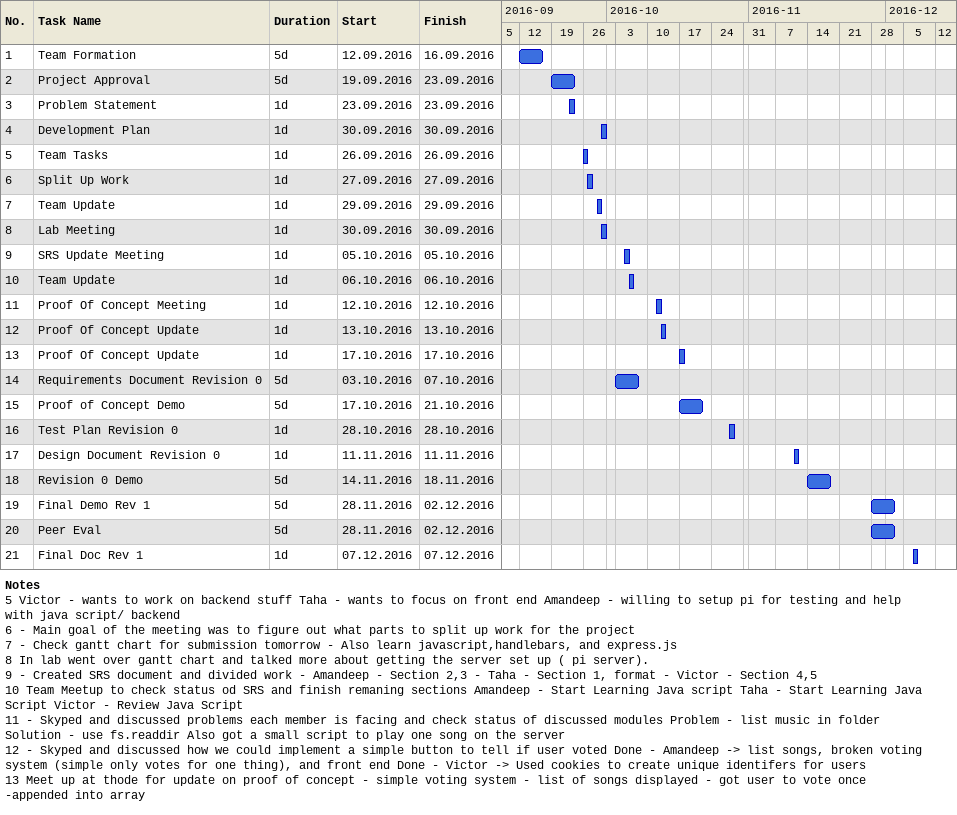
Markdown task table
| ID | Task | Duration | Start | Finish |
|---|---|---|---|---|
| 1 | Team Formation | 5d | 2016-09-12 | 2016-09-16 |
| 2 | Project Approval | 5d | 2016-09-19 | 2016-09-23 |
| 3 | Problem Statement | 1d | 2016-09-23 | 2016-09-23 |
| 4 | Development Plan | 1d | 2016-09-30 | 2016-09-30 |
| 5 | Team Tasks | 1d | 2016-09-26 | 2016-09-26 |
| 6 | Split Up Work | 1d | 2016-09-27 | 2016-09-27 |
| 7 | Team Update | 1d | 2016-09-29 | 2016-09-29 |
| 8 | Lab Meeting | 1d | 2016-09-30 | 2016-09-30 |
| 9 | SRS Update Meeting | 1d | 2016-10-05 | 2016-10-05 |
| 10 | Team Update | 1d | 2016-10-06 | 2016-10-06 |
| 11 | Proof Of Concept Meeting | 1d | 2016-10-12 | 2016-10-12 |
| 12 | Proof Of Concept Update | 1d | 2016-10-13 | 2016-10-13 |
| 13 | Proof Of Concept Update | 1d | 2016-10-17 | 2016-10-17 |
| 14 | Requirements Document Revision 0 | 5d | 2016-10-03 | 2016-10-07 |
| 15 | Proof of Concept Demo | 5d | 2016-10-17 | 2016-10-21 |
| 16 | Test Plan Revision 0 | 1d | 2016-10-28 | 2016-10-28 |
| 17 | Design Document Revision 0 | 1d | 2016-11-11 | 2016-11-11 |
| 18 | Revision 0 Demo | 5d | 2016-11-14 | 2016-11-18 |
| 19 | Final Demo Rev 1 | 5d | 2016-11-28 | 2016-12-02 |
| 20 | Peer Eval | 5d | 2016-11-28 | 2016-12-02 |
| 21 | Final Doc Rev 1 | 1d | 2016-12-07 | 2016-12-07 |

Notes
- 5: Victor - wants to work on backend stuff Taha - wants to focus on front end Amandeep - willing to setup pi for testing and help with java script/ backend
- 6: - Main goal of the meeting was to figure out what parts to split up work for the project
- 7: - Check gantt chart for submission tomorrow - Also learn javascript,handlebars, and express.js
- 8: In lab went over gantt chart and talked more about getting the server set up ( pi server).
- 9: - Created SRS document and divided work - Amandeep - Section 2,3 - Taha - Section 1, format - Victor - Section 4,5
- 10: Team Meetup to check status od SRS and finish remaning sections Amandeep - Start Learning Java script Taha - Start Learning Java Script Victor - Review Java Script
- 11: - Skyped and discussed problems each member is facing and check status of discussed modules Problem - list music in folder Solution - use fs.readdir Also got a small script to play one song on the server
- 12: - Skyped and discussed how we could implement a simple button to tell if user voted Done - Amandeep -> list songs, broken voting system (simple only votes for one thing), and front end Done - Victor -> Used cookies to create unique identifers for users
- 13: Meet up at thode for update on proof of concept - simple voting system - list of songs displayed - got user to vote once -appended into array
